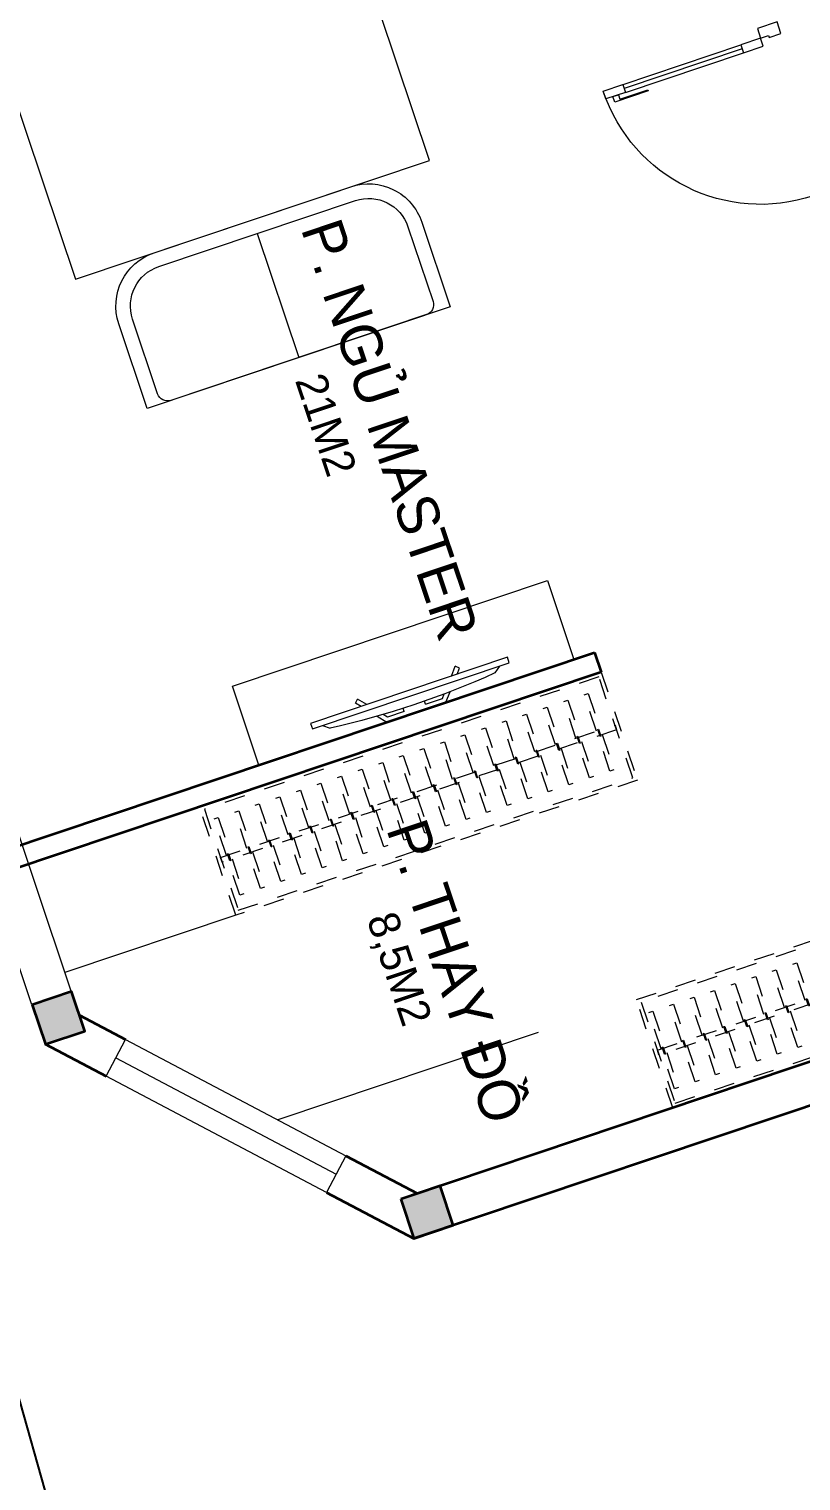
# Model space of a CAD drawing. Header units: metres. Extents: x 568332 to 569219, y 2065964 to 2066430.
# Drawn here: x 568497.85 to 568501.57, y 2066153.02 to 2066160.02 of the extents above; entities that cross this region are included whole.
import ezdxf

# ---------------------------------------------------------------- set-up
doc = ezdxf.new("R2010")
doc.units = ezdxf.units.M
for name, pattern in [('$AUDIT_BAD_LTYPE2', [0]), ('CENTER', [2, 1.25, -0.25, 0.25, -0.25]), ('HIDDEN', [0.375, 0.25, -0.125]), ('X-5M-G-MB PHONGNGU$0$HIDDEN2', [0.1875, 0.125, -0.0625])]:
    doc.linetypes.add(name, pattern=pattern)
doc.layers.get('0').update_dxf_attribs({"linetype": 'CONTINUOUS'})
for name, color, linetype, lineweight in [('-CENTER', 143, 'CENTER', 13), ('-CONCRETE', 1, 'CONTINUOUS', 35), ('-DIM', 9, 'CONTINUOUS', 13), ('-DOOR', 137, 'CONTINUOUS', 9), ('-FURNITURE', 46, 'CONTINUOUS', 9), ('-WALL', 4, 'CONTINUOUS', 35), ('TEXT25', 2, 'CONTINUOUS', 13)]:
    doc.layers.add(name, color=color, linetype=linetype, lineweight=lineweight)
doc.layers.add('RANHGIOI', color=2, linetype='HIDDEN')
doc.styles.add('SVN_AVO_thuong', font='')
doc.styles.add('T1', font='', dxfattribs={"height": 200})
doc.styles.get('SVN_AVO_thuong').set_extended_font_data('SVN-Avo')
doc.styles.get('T1').set_extended_font_data('VNgeometric Light')

# ---------------------------------------------------------------- blocks, each defined once
blk = doc.blocks.new('A$C8a974c9c')
for p, q in [((1750.087982669494, 2957.416116623174), (1750.087982669657, 2642.58393779996)), ((1592.671893257969, 2800.000027211493), (1907.504072081182, 2800.000027211652)), ((1342.999452652235, 2500.000027214177), (1342.999452652119, 700.000027214177)), ((1750.087982669345, 242.5839378051005), (1750.087982669549, 557.4161166283138)), ((1592.67189325784, 400.0000272168018), (1907.504072081053, 400.0000272166017))]:
    blk.add_line(p, q)
for points in [[(1999.999452652235, 3100.000027209127), (1500.176512686827, 3100.000027209127), (1500.176512686827, 2500.000027214177), (1999.999452652235, 2500.000027214177)], [(1890.999452652235, 2360.000027214177), (1514.499452652235, 2360.000027214177), (1514.499452652148, 1642.500027214177), (1890.999452652148, 1642.500027214177)], [(1890.99945265209, 840.000027214177), (1514.49945265209, 840.000027214177), (1514.499452652148, 1557.500027214177), (1890.999452652148, 1557.500027214177)], [(1999.999452652119, 100.0000272192265), (1500.17651268671, 100.0000272192265), (1500.17651268671, 700.000027214177), (1999.999452652119, 700.000027214177)]]:
    blk.add_lwpolyline(points, close=True)
blk.add_lwpolyline([(1999.999452652235, 2500.000027214177), (-0.0005473477649502456, 2500.000027214177), (-0.0005473478813655674, 700.000027214177), (1999.999452652119, 700.000027214177), (1999.999452652235, 2500.000027214177)])
for centre, radius in [((1750.087982669561, 2800.000027211581), 157.4160894116067), ((1750.087982669561, 2800.000027211581), 82.41608941160666), ((1750.087982669432, 400.0000272166926), 157.4160894116067), ((1750.087982669432, 400.0000272166926), 82.41608941160666)]:
    blk.add_circle(centre, radius)
blk = doc.blocks.new('*U229')
at = {"linetype": 'X-5M-G-MB PHONGNGU$0$HIDDEN2'}
for points in [[(0, 600.0000000004657), (0, 0), (1986.964380309416, -7.011563383887439e-10), (1986.964380309416, 599.9999999997644)], [(1966.964380309416, 579.9996613716911), (1966.964380309416, 19.99966137169129), (20, 20.00000000046566), (20, 580.0000000004657)], [(1966.964380309416, 286.6991212947734), (1966.964380309416, 313.0991212946802), (20, 313.0991212953813), (19.99999859370291, 286.6991212952417)], [(113.7817614636733, 319.1750910408318), (109.4317788550979, 319.1750910408318), (109.4317788550979, 280.441767644881), (113.7817614636733, 280.441767644881)], [(227.7817614636733, 319.1750910407849), (223.4317788550979, 319.1750910407849), (223.4317788550979, 280.4417676448341), (227.7817614636733, 280.4417676448341)], [(341.7817614636733, 319.175091040738), (337.4317788550979, 319.175091040738), (337.4317788550979, 280.4417676447872), (341.7817614636733, 280.4417676447872)], [(455.7817614636733, 319.1750910406911), (451.4317788550979, 319.1750910406911), (451.4317788550979, 280.4417676447403), (455.7817614636733, 280.4417676447403)], [(569.7817614636733, 319.1750910406442), (565.431778855098, 319.1750910406442), (565.431778855098, 280.4417676446934), (569.7817614636733, 280.4417676446934)], [(683.7817614636733, 319.1750910405973), (679.431778855098, 319.1750910405973), (679.431778855098, 280.4417676446465), (683.7817614636733, 280.4417676446465)], [(797.7817614636733, 319.1750910405504), (793.431778855098, 319.1750910405504), (793.431778855098, 280.4417676445996), (797.7817614636733, 280.4417676445996)], [(911.7817614636733, 319.1750910405035), (907.431778855098, 319.1750910405035), (907.431778855098, 280.4417676445527), (911.7817614636733, 280.4417676445527)], [(1025.781761463673, 319.1750910404566), (1021.431778855098, 319.1750910404566), (1021.431778855098, 280.4417676445057), (1025.781761463673, 280.4417676445057)], [(1139.781761463673, 319.1750910404097), (1135.431778855098, 319.1750910404097), (1135.431778855098, 280.4417676444588), (1139.781761463673, 280.4417676444588)], [(1253.781761463673, 319.1750910403628), (1249.431778855098, 319.1750910403628), (1249.431778855098, 280.4417676444119), (1253.781761463673, 280.4417676444119)], [(1367.781761463673, 319.1750910403159), (1363.431778855098, 319.1750910403159), (1363.431778855098, 280.441767644365), (1367.781761463673, 280.441767644365)], [(1481.781761463673, 319.175091040269), (1477.431778855098, 319.175091040269), (1477.431778855098, 280.4417676443181), (1481.781761463673, 280.4417676443181)], [(1595.781761463673, 319.175091040222), (1591.431778855098, 319.175091040222), (1591.431778855098, 280.4417676442712), (1595.781761463673, 280.4417676442712)], [(1709.781761463673, 319.1750910401751), (1705.431778855098, 319.1750910401751), (1705.431778855098, 280.4417676442243), (1709.781761463673, 280.4417676442243)], [(1823.781761463673, 319.1750910401282), (1819.431778855098, 319.1750910401282), (1819.431778855098, 280.4417676441774), (1823.781761463673, 280.4417676441774)], [(1937.781761463673, 319.1750910400813), (1933.431778855098, 319.1750910400813), (1933.431778855098, 280.4417676441305), (1937.781761463673, 280.4417676441305)]]:
    blk.add_lwpolyline(points, close=True, dxfattribs=at)
for points in [[(122.2409142897814, 313.1103512093413), (122.2409142897814, 515.2497102723445), (100.1765458012815, 515.2497102723445), (100.1765458012815, 313.1103512093413)], [(236.2409142897814, 313.1103512092944), (236.2409142897814, 515.2497102722975), (214.1765458012815, 515.2497102722975), (214.1765458012815, 313.1103512092944)], [(350.2409142897814, 313.1103512092475), (350.2409142897814, 515.2497102722507), (328.1765458012815, 515.2497102722507), (328.1765458012815, 313.1103512092475)], [(464.2409142897814, 313.1103512092006), (464.2409142897814, 515.2497102722037), (442.1765458012815, 515.2497102722037), (442.1765458012815, 313.1103512092006)], [(578.2409142897814, 313.1103512091537), (578.2409142897814, 515.2497102721569), (556.1765458012815, 515.2497102721569), (556.1765458012815, 313.1103512091537)], [(692.2409142897814, 313.1103512091068), (692.2409142897814, 515.24971027211), (670.1765458012815, 515.24971027211), (670.1765458012815, 313.1103512091068)], [(806.2409142897814, 313.1103512090599), (806.2409142897814, 515.249710272063), (784.1765458012815, 515.249710272063), (784.1765458012815, 313.1103512090599)], [(920.2409142897814, 313.110351209013), (920.2409142897814, 515.2497102720162), (898.1765458012815, 515.2497102720162), (898.1765458012815, 313.110351209013)], [(1034.240914289781, 313.1103512089661), (1034.240914289781, 515.2497102719692), (1012.176545801281, 515.2497102719692), (1012.176545801281, 313.1103512089661)], [(1148.240914289781, 313.1103512089192), (1148.240914289781, 515.2497102719224), (1126.176545801281, 515.2497102719224), (1126.176545801281, 313.1103512089192)], [(1262.240914289781, 313.1103512088723), (1262.240914289781, 515.2497102718754), (1240.176545801281, 515.2497102718754), (1240.176545801281, 313.1103512088723)], [(1376.240914289781, 313.1103512088254), (1376.240914289781, 515.2497102718285), (1354.176545801281, 515.2497102718285), (1354.176545801281, 313.1103512088254)], [(1490.240914289781, 313.1103512087785), (1490.240914289781, 515.2497102717816), (1468.176545801281, 515.2497102717816), (1468.176545801281, 313.1103512087785)], [(1604.240914289781, 313.1103512087315), (1604.240914289781, 515.2497102717347), (1582.176545801281, 515.2497102717347), (1582.176545801281, 313.1103512087315)], [(1718.240914289781, 313.1103512086846), (1718.240914289781, 515.2497102716878), (1696.176545801281, 515.2497102716878), (1696.176545801281, 313.1103512086846)], [(1832.240914289781, 313.1103512086377), (1832.240914289781, 515.2497102716409), (1810.176545801281, 515.2497102716409), (1810.176545801281, 313.1103512086377)], [(1946.240914289781, 313.1103512085908), (1946.240914289781, 515.2497102715939), (1924.176545801281, 515.2497102715939), (1924.176545801281, 313.1103512085908)], [(100.1765458012815, 286.7103512094345), (100.1765458012815, 92.0852110228024), (122.2409142897814, 92.0852110228024), (122.2409142897814, 286.7103512094345)], [(214.1765458012815, 286.7103512093876), (214.1765458012815, 92.08521102275549), (236.2409142897814, 92.08521102275549), (236.2409142897814, 286.7103512093876)], [(328.1765458012815, 286.7103512093407), (328.1765458012815, 92.08521102270858), (350.2409142897814, 92.08521102270858), (350.2409142897814, 286.7103512093407)], [(442.1765458012815, 286.7103512092938), (442.1765458012815, 92.08521102266168), (464.2409142897814, 92.08521102266168), (464.2409142897814, 286.7103512092938)], [(556.1765458012815, 286.7103512092469), (556.1765458012815, 92.08521102261477), (578.2409142897814, 92.08521102261477), (578.2409142897814, 286.7103512092469)], [(670.1765458012815, 286.7103512092), (670.1765458012815, 92.08521102256786), (692.2409142897814, 92.08521102256786), (692.2409142897814, 286.7103512092)], [(784.1765458012815, 286.7103512091531), (784.1765458012815, 92.08521102252095), (806.2409142897814, 92.08521102252095), (806.2409142897814, 286.7103512091531)], [(898.1765458012815, 286.7103512091062), (898.1765458012815, 92.08521102247404), (920.2409142897814, 92.08521102247404), (920.2409142897814, 286.7103512091062)], [(1012.176545801281, 286.7103512090592), (1012.176545801281, 92.08521102242715), (1034.240914289781, 92.08521102242715), (1034.240914289781, 286.7103512090592)], [(1126.176545801281, 286.7103512090123), (1126.176545801281, 92.08521102238024), (1148.240914289781, 92.08521102238024), (1148.240914289781, 286.7103512090123)], [(1240.176545801281, 286.7103512089654), (1240.176545801281, 92.08521102233333), (1262.240914289781, 92.08521102233333), (1262.240914289781, 286.7103512089654)], [(1354.176545801281, 286.7103512089186), (1354.176545801281, 92.08521102228642), (1376.240914289781, 92.08521102228642), (1376.240914289781, 286.7103512089186)], [(1468.176545801281, 286.7103512088717), (1468.176545801281, 92.0852110222395), (1490.240914289781, 92.0852110222395), (1490.240914289781, 286.7103512088717)], [(1582.176545801281, 286.7103512088247), (1582.176545801281, 92.0852110221926), (1604.240914289781, 92.0852110221926), (1604.240914289781, 286.7103512088247)], [(1696.176545801281, 286.7103512087778), (1696.176545801281, 92.0852110221457), (1718.240914289781, 92.0852110221457), (1718.240914289781, 286.7103512087778)], [(1810.176545801281, 286.7103512087309), (1810.176545801281, 92.08521102209879), (1832.240914289781, 92.08521102209879), (1832.240914289781, 286.7103512087309)], [(1924.176545801281, 286.710351208684), (1924.176545801281, 92.08521102205188), (1946.240914289781, 92.08521102205188), (1946.240914289781, 286.710351208684)]]:
    blk.add_lwpolyline(points, dxfattribs=at)
blk = doc.blocks.new('*U230')
at = {"linetype": 'X-5M-G-MB PHONGNGU$0$HIDDEN2'}
for points in [[(0, 600.0000000004657), (0, 0), (2226.964380314296, -7.999085833518534e-10), (2226.964380314296, 599.9999999996658)], [(2206.964380314296, 579.9996613715924), (2206.964380314296, 19.99966137159253), (20, 20.00000000046566), (20, 580.0000000004657)], [(2206.964380314296, 286.6991212946746), (2206.964380314296, 313.0991212945814), (20, 313.0991212953813), (19.99999859370291, 286.6991212952417)], [(113.7817614636733, 319.1750910408318), (109.4317788550979, 319.1750910408318), (109.4317788550979, 280.441767644881), (113.7817614636733, 280.441767644881)], [(227.7817614636733, 319.1750910407849), (223.4317788550979, 319.1750910407849), (223.4317788550979, 280.4417676448341), (227.7817614636733, 280.4417676448341)], [(341.7817614636733, 319.175091040738), (337.4317788550979, 319.175091040738), (337.4317788550979, 280.4417676447872), (341.7817614636733, 280.4417676447872)], [(455.7817614636733, 319.1750910406911), (451.4317788550979, 319.1750910406911), (451.4317788550979, 280.4417676447403), (455.7817614636733, 280.4417676447403)], [(569.7817614636733, 319.1750910406442), (565.431778855098, 319.1750910406442), (565.431778855098, 280.4417676446934), (569.7817614636733, 280.4417676446934)], [(683.7817614636733, 319.1750910405973), (679.431778855098, 319.1750910405973), (679.431778855098, 280.4417676446465), (683.7817614636733, 280.4417676446465)], [(797.7817614636733, 319.1750910405504), (793.431778855098, 319.1750910405504), (793.431778855098, 280.4417676445996), (797.7817614636733, 280.4417676445996)], [(911.7817614636733, 319.1750910405035), (907.431778855098, 319.1750910405035), (907.431778855098, 280.4417676445527), (911.7817614636733, 280.4417676445527)], [(1025.781761463673, 319.1750910404566), (1021.431778855098, 319.1750910404566), (1021.431778855098, 280.4417676445057), (1025.781761463673, 280.4417676445057)], [(1139.781761463673, 319.1750910404097), (1135.431778855098, 319.1750910404097), (1135.431778855098, 280.4417676444588), (1139.781761463673, 280.4417676444588)], [(1253.781761463673, 319.1750910403628), (1249.431778855098, 319.1750910403628), (1249.431778855098, 280.4417676444119), (1253.781761463673, 280.4417676444119)], [(1367.781761463673, 319.1750910403159), (1363.431778855098, 319.1750910403159), (1363.431778855098, 280.441767644365), (1367.781761463673, 280.441767644365)], [(1481.781761463673, 319.175091040269), (1477.431778855098, 319.175091040269), (1477.431778855098, 280.4417676443181), (1481.781761463673, 280.4417676443181)], [(1595.781761463673, 319.175091040222), (1591.431778855098, 319.175091040222), (1591.431778855098, 280.4417676442712), (1595.781761463673, 280.4417676442712)], [(1709.781761463673, 319.1750910401751), (1705.431778855098, 319.1750910401751), (1705.431778855098, 280.4417676442243), (1709.781761463673, 280.4417676442243)], [(1823.781761463673, 319.1750910401282), (1819.431778855098, 319.1750910401282), (1819.431778855098, 280.4417676441774), (1823.781761463673, 280.4417676441774)], [(1937.781761463673, 319.1750910400813), (1933.431778855098, 319.1750910400813), (1933.431778855098, 280.4417676441305), (1937.781761463673, 280.4417676441305)], [(2051.781761463673, 319.1750910400344), (2047.431778855098, 319.1750910400344), (2047.431778855098, 280.4417676440836), (2051.781761463673, 280.4417676440836)], [(2165.781761463673, 319.1750910399875), (2161.431778855098, 319.1750910399875), (2161.431778855098, 280.4417676440366), (2165.781761463673, 280.4417676440366)]]:
    blk.add_lwpolyline(points, close=True, dxfattribs=at)
for points in [[(122.2409142897814, 313.1103512093413), (122.2409142897814, 515.2497102723445), (100.1765458012815, 515.2497102723445), (100.1765458012815, 313.1103512093413)], [(236.2409142897814, 313.1103512092944), (236.2409142897814, 515.2497102722975), (214.1765458012815, 515.2497102722975), (214.1765458012815, 313.1103512092944)], [(350.2409142897814, 313.1103512092475), (350.2409142897814, 515.2497102722507), (328.1765458012815, 515.2497102722507), (328.1765458012815, 313.1103512092475)], [(464.2409142897814, 313.1103512092006), (464.2409142897814, 515.2497102722037), (442.1765458012815, 515.2497102722037), (442.1765458012815, 313.1103512092006)], [(578.2409142897814, 313.1103512091537), (578.2409142897814, 515.2497102721569), (556.1765458012815, 515.2497102721569), (556.1765458012815, 313.1103512091537)], [(692.2409142897814, 313.1103512091068), (692.2409142897814, 515.24971027211), (670.1765458012815, 515.24971027211), (670.1765458012815, 313.1103512091068)], [(806.2409142897814, 313.1103512090599), (806.2409142897814, 515.249710272063), (784.1765458012815, 515.249710272063), (784.1765458012815, 313.1103512090599)], [(920.2409142897814, 313.110351209013), (920.2409142897814, 515.2497102720162), (898.1765458012815, 515.2497102720162), (898.1765458012815, 313.110351209013)], [(1034.240914289781, 313.1103512089661), (1034.240914289781, 515.2497102719692), (1012.176545801281, 515.2497102719692), (1012.176545801281, 313.1103512089661)], [(1148.240914289781, 313.1103512089192), (1148.240914289781, 515.2497102719224), (1126.176545801281, 515.2497102719224), (1126.176545801281, 313.1103512089192)], [(1262.240914289781, 313.1103512088723), (1262.240914289781, 515.2497102718754), (1240.176545801281, 515.2497102718754), (1240.176545801281, 313.1103512088723)], [(1376.240914289781, 313.1103512088254), (1376.240914289781, 515.2497102718285), (1354.176545801281, 515.2497102718285), (1354.176545801281, 313.1103512088254)], [(1490.240914289781, 313.1103512087785), (1490.240914289781, 515.2497102717816), (1468.176545801281, 515.2497102717816), (1468.176545801281, 313.1103512087785)], [(1604.240914289781, 313.1103512087315), (1604.240914289781, 515.2497102717347), (1582.176545801281, 515.2497102717347), (1582.176545801281, 313.1103512087315)], [(1718.240914289781, 313.1103512086846), (1718.240914289781, 515.2497102716878), (1696.176545801281, 515.2497102716878), (1696.176545801281, 313.1103512086846)], [(1832.240914289781, 313.1103512086377), (1832.240914289781, 515.2497102716409), (1810.176545801281, 515.2497102716409), (1810.176545801281, 313.1103512086377)], [(1946.240914289781, 313.1103512085908), (1946.240914289781, 515.2497102715939), (1924.176545801281, 515.2497102715939), (1924.176545801281, 313.1103512085908)], [(2060.240914289781, 313.1103512085439), (2060.240914289781, 515.2497102715471), (2038.176545801281, 515.2497102715471), (2038.176545801281, 313.1103512085439)], [(2174.240914289781, 313.110351208497), (2174.240914289781, 515.2497102715001), (2152.176545801281, 515.2497102715001), (2152.176545801281, 313.110351208497)], [(100.1765458012815, 286.7103512094345), (100.1765458012815, 92.0852110228024), (122.2409142897814, 92.0852110228024), (122.2409142897814, 286.7103512094345)], [(214.1765458012815, 286.7103512093876), (214.1765458012815, 92.08521102275549), (236.2409142897814, 92.08521102275549), (236.2409142897814, 286.7103512093876)], [(328.1765458012815, 286.7103512093407), (328.1765458012815, 92.08521102270858), (350.2409142897814, 92.08521102270858), (350.2409142897814, 286.7103512093407)], [(442.1765458012815, 286.7103512092938), (442.1765458012815, 92.08521102266168), (464.2409142897814, 92.08521102266168), (464.2409142897814, 286.7103512092938)], [(556.1765458012815, 286.7103512092469), (556.1765458012815, 92.08521102261477), (578.2409142897814, 92.08521102261477), (578.2409142897814, 286.7103512092469)], [(670.1765458012815, 286.7103512092), (670.1765458012815, 92.08521102256786), (692.2409142897814, 92.08521102256786), (692.2409142897814, 286.7103512092)], [(784.1765458012815, 286.7103512091531), (784.1765458012815, 92.08521102252095), (806.2409142897814, 92.08521102252095), (806.2409142897814, 286.7103512091531)], [(898.1765458012815, 286.7103512091062), (898.1765458012815, 92.08521102247404), (920.2409142897814, 92.08521102247404), (920.2409142897814, 286.7103512091062)], [(1012.176545801281, 286.7103512090592), (1012.176545801281, 92.08521102242715), (1034.240914289781, 92.08521102242715), (1034.240914289781, 286.7103512090592)], [(1126.176545801281, 286.7103512090123), (1126.176545801281, 92.08521102238024), (1148.240914289781, 92.08521102238024), (1148.240914289781, 286.7103512090123)], [(1240.176545801281, 286.7103512089654), (1240.176545801281, 92.08521102233333), (1262.240914289781, 92.08521102233333), (1262.240914289781, 286.7103512089654)], [(1354.176545801281, 286.7103512089186), (1354.176545801281, 92.08521102228642), (1376.240914289781, 92.08521102228642), (1376.240914289781, 286.7103512089186)], [(1468.176545801281, 286.7103512088717), (1468.176545801281, 92.0852110222395), (1490.240914289781, 92.0852110222395), (1490.240914289781, 286.7103512088717)], [(1582.176545801281, 286.7103512088247), (1582.176545801281, 92.0852110221926), (1604.240914289781, 92.0852110221926), (1604.240914289781, 286.7103512088247)], [(1696.176545801281, 286.7103512087778), (1696.176545801281, 92.0852110221457), (1718.240914289781, 92.0852110221457), (1718.240914289781, 286.7103512087778)], [(1810.176545801281, 286.7103512087309), (1810.176545801281, 92.08521102209879), (1832.240914289781, 92.08521102209879), (1832.240914289781, 286.7103512087309)], [(1924.176545801281, 286.710351208684), (1924.176545801281, 92.08521102205188), (1946.240914289781, 92.08521102205188), (1946.240914289781, 286.710351208684)], [(2038.176545801281, 286.7103512086371), (2038.176545801281, 92.08521102200497), (2060.240914289781, 92.08521102200497), (2060.240914289781, 286.7103512086371)], [(2152.176545801281, 286.7103512085902), (2152.176545801281, 92.08521102195806), (2174.240914289781, 92.08521102195806), (2174.240914289781, 286.7103512085902)]]:
    blk.add_lwpolyline(points, dxfattribs=at)
blk = doc.blocks.new('*U149')
at = {"linetype": '$AUDIT_BAD_LTYPE2'}
for p, q in [((70, 100), (70, 699.9999999999982)), ((90, 699.9999999999982), (90, 100))]:
    blk.add_line(p, q, dxfattribs=at)
for points in [[(50, 699.9999999999982), (90, 699.9999999999982), (90, 799.9999999999982), (50, 799.9999999999982), (50, 699.9999999999982)], [(50, 702.9059272893337), (50, 100)], [(50, 100), (90, 100), (90, 0), (50, 0), (50, 100)]]:
    blk.add_lwpolyline(points)
for points in [[(118.2698876160139, 594.5156181119073), (118.2698876160139, 764.1349438079906), (90, 764.1349438079906), (90, 735.8650561920058), (112.6159100928053, 735.8650561920058), (112.6159100928053, 594.5156181119073)], [(0, 0), (50, 0), (50, -40), (60, -40), (60, -99.99999999999272), (0, -99.99999999999272)], [(899.9999999999982, 1.3252863207713e-28), (849.9999999999982, 1.3252863207713e-28), (849.9999999999982, -40.00000000000001), (839.9999999999982, -40.00000000000001), (839.9999999999982, -99.99999999999272), (899.9999999999982, -99.99999999999272)]]:
    blk.add_lwpolyline(points, close=True)
at = {"linetype": '$AUDIT_BAD_LTYPE2', "ltscale": 0.3}
blk.add_arc((50, 0), 799.9999999999982, 0, 90, dxfattribs=at)
blk = doc.blocks.new('XR.MB.LM123$0$tvi 1')
blk.add_lwpolyline([(28.54445810673496, -2.291926648467779e-10), (28.54445810673496, -999.9999999999964), (-7.275957614183426e-12, -1000), (0, 0)], close=True)
for points in [[(28.54445810680045, -50.31958968611434), (52.37372755713295, -80.86315460130209)], [(-24.09820395050338, -235.5599978379832), (-39.09879504836863, -251.7939635238108)], [(0, -284.7849796677438), (-39.09879504836863, -251.7939635238108)], [(0, -255.9952397129928), (-24.09820395050338, -235.5599978379832)], [(69.66229681991535, -315.0836646851385), (111.1934016081432, -350.2927865858655), (111.193401608034, -649.712917566063), (69.68611289083492, -684.9110379843005)], [(89.09002233762294, -445.7449799550195), (89.09002233762294, -359.9578938602899), (70.91298945683957, -344.6203678706661)], [(89.09002233762294, -445.7449799550195), (73.49991829216015, -445.7449799550232)], [(89.09002233768115, -554.2550200447404), (89.09002233773936, -640.0421061392371), (70.91298945678864, -655.3796321293303)], [(89.09002233768115, -554.2550200447404), (73.49991829216015, -554.2550200447404)], [(0, -715.2150203320198), (-39.09879504836863, -748.2060364759491)], [(-24.09820395050338, -764.4400021620095), (-39.09879504836863, -748.2060364759491)], [(0, -744.004760287), (-24.09820395050338, -764.4400021620095)], [(28.54445810674224, -949.680410313882), (52.37372755713295, -919.1368453984578)]]:
    blk.add_lwpolyline(points)
blk.add_arc((-4025.16618952866, -499.9999999999964), 4099.025185406737, 354.1310878512652, 5.868912148527433)
blk = doc.blocks.new('A$C424D5770')
at = {"layer": '-FURNITURE'}
blk.add_line((70.00063380098436, 769.8614636488492), (700.0012267573038, 769.861463410547), dxfattribs=at)
for points in [[(0.0006336262740660459, 269.9992703502066), (0.0006339756946545094, 1269.723656995484, -0.414213562383414), (270.0006340710097, 1539.7236569097), (700.0012270177831, 1539.723656726594), (700.0012264967954, -0.0007299187273019925), (270.0006335285434, -0.0007297355768969283, -0.4142135623627453)], [(70.00063362627407, 269.9992703279713), (70.00063397569465, 1269.723656973249, -0.4142135623834242), (270.0006340463005, 1469.7236569097), (650.001226997294, 1469.723656750852, -0.4142135623627659), (700.0012269796571, 1419.723656734961), (700.0012265349214, 119.9992700896546, -0.4142135623834403), (650.0012265172554, 69.99927010554529), (270.0006335556682, 69.9992702644231, -0.4142135623627457)]]:
    blk.add_lwpolyline(points, format="xyb", close=True, dxfattribs=at)
blk = doc.blocks.new('A$C5C575821')
at = {"layer": '-CONCRETE'}
h = blk.add_hatch(color=256, dxfattribs=at)
h.dxf.hatch_style = 1
h.paths.add_polyline_path([(-0.00237559899687767, 200.0000000000146), (-0.00237559899687767, 1.455191522836685e-11), (199.9976244010031, 1.455191522836685e-11), (199.9976244010031, 200.0000000000146)])
blk.add_lwpolyline([(-0.00237559899687767, 1.455191522836685e-11), (199.9976244010031, 1.455191522836685e-11), (199.9976244010031, 200.0000000000146), (-0.00237559899687767, 200.0000000000146)], close=True, dxfattribs=at)
blk = doc.blocks.new('M22-T3')
at = {"layer": '-DOOR'}
for points in [[(198919.1483053314, -368049.695797081), (199787.4599718406, -367221.4235895283), (199925.5053397655, -367366.1422006127), (199057.1936732565, -368194.4144081654)], [(196384.5813181887, -368224.4826077474), (198617.6582219309, -368224.4826077641), (198617.658221932, -368424.4826077633), (196384.5813181898, -368424.4826077467)]]:
    blk.add_lwpolyline(points, close=True, dxfattribs=at)
blk.add_lwpolyline([(198988.170989294, -368122.0551026232), (199856.4826558033, -367293.7828950707)], dxfattribs=at)
at = {"layer": '-FURNITURE'}
blk.add_lwpolyline([(197469.9847524258, -367019.5573903781), (197469.9847529341, -365419.5573903809), (197869.9853458904, -365419.5573904512), (197869.9853453822, -367019.5573904482)], close=True, dxfattribs=at)
for points in [[(199519.9853452623, -366154.9831247986), (199519.9853452623, -367476.562584765)], [(198519.9853458568, -367354.9831247986), (198519.9853458503, -368224.4826077633)]]:
    blk.add_lwpolyline(points, dxfattribs=at)
at = {"layer": '-WALL'}
for p, q in [((200269.9853452553, -363013.5991095121), (200269.9853452553, -367037.5449251351)), ((200069.9853452556, -363613.5991095121), (200069.9853452554, -367005.6638949993)), ((197869.9853458562, -368324.4826077637), (197869.9853458561, -365313.5991095121)), ((197869.9853458561, -365313.5991095121), (197969.9853458561, -365313.5991095121)), ((197969.9853458561, -365313.5991095121), (197969.9853458561, -368324.4826077637)), ((199787.4599718406, -367221.4235895283), (200069.9853452554, -366951.9259842861)), ((199925.5053397662, -367366.1422006133), (200269.9853452554, -367037.5468061139)), ((198737.5665973529, -368222.9044362387), (198919.1483053327, -368049.6957970823)), ((198816.0037573779, -368424.48261037), (199057.1936732581, -368194.4144081671))]:
    blk.add_line(p, q, dxfattribs=at)
at = {"layer": '-DIM'}
blk.add_blockref('A$C424D5770', (195369.9847120552, -366983.460573185), dxfattribs=at)
at = {"layer": '-DOOR', "xscale": -1, "rotation": 180}
blk.add_blockref('*U149', (195269.9853458563, -363614.2517162117), dxfattribs=at)
at = {"layer": '-FURNITURE', "extrusion": (0, 0, -1), "xscale": 0.916666666665974, "yscale": 0.916666666665974, "zscale": -0.916666666665974, "rotation": 270}
for name, p in [('*U229', (-200069.9853452611, -363833.5991095162)), ('*U230', (-198519.9853458561, -365313.5991095121))]:
    blk.add_blockref(name, p, dxfattribs=at)
at = {"layer": '-FURNITURE', "rotation": 180}
blk.add_blockref('A$C8a974c9c', (195369.9847985083, -364613.5990822979), dxfattribs=at)
at = {"layer": '-FURNITURE', "extrusion": (0, 0, -1), "rotation": 179.9963102775917}
blk.add_blockref('XR.MB.LM123$0$tvi 1', (-197758.8241433447, -366719.5674020997), dxfattribs=at)
at = {"layer": '-WALL'}
for p in [(200069.9877218492, -367037.5449241861), (198617.6605975305, -368422.9044362387)]:
    blk.add_blockref('A$C5C575821', p, dxfattribs=at)
at = {"layer": 'TEXT25'}
for s, height, rotation, style, p in [('P. NGỦ MASTER', 200, 359.9999999899487, 'SVN_AVO_thuong', (195484.0279645891, -366007.2027100462)), ('21M2', 150, 1.005123984043621e-08, 'T1', (196167.7034809451, -366266.0300236961)), ('P. THAY ĐỒ', 200, 359.9999999899487, 'SVN_AVO_thuong', (198356.427987496, -366537.1358008229)), ('8,5M2', 150, 1.005123984043621e-08, 'T1', (198736.9410845883, -366764.2376309666))]:
    blk.add_text(s, height=height, rotation=rotation, dxfattribs=dict(at, style=style)).set_placement(p)

msp = doc.modelspace()

# ---------------------------------------------------------------- block references
at = {"layer": '-CENTER', "xscale": 0.001, "yscale": 0.001, "zscale": 0.001, "rotation": 288.5514997335048}
msp.add_blockref('M22-T3', (568783.9571129996, 2066460.829431918), dxfattribs=at)

# ---------------------------------------------------------------- next in the draw order: linework, layer by layer
at = {"layer": 'RANHGIOI', "color": 12, "ltscale": 5}
msp.add_lwpolyline([(568487.0250684666, 2066191.39642084), (568500.3990812999, 2066144.283203559)], dxfattribs=at)

doc.saveas('drawing.dxf')
